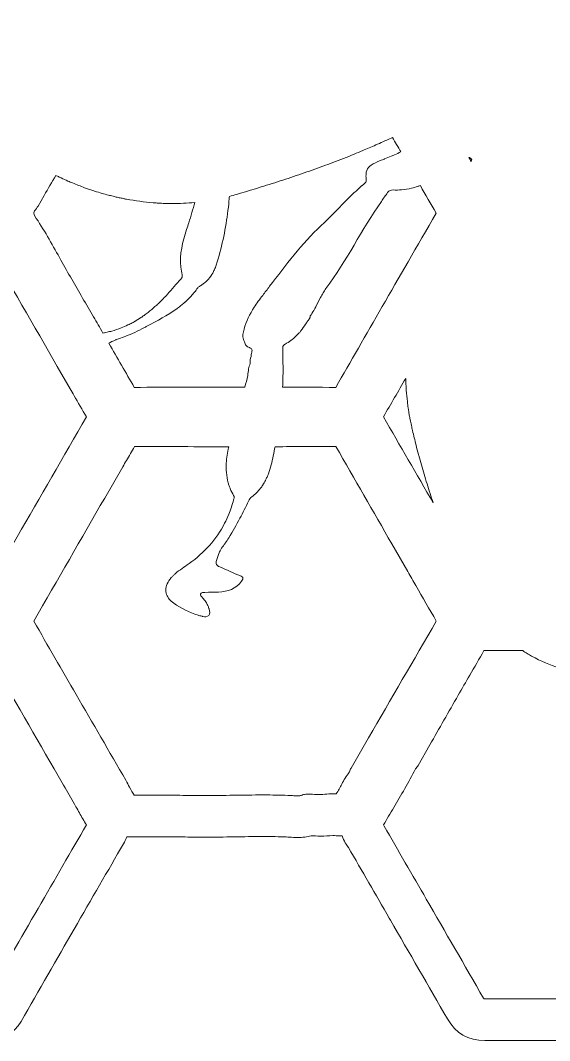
# Model space of a CAD drawing. Extents: x -3978 to 1416, y -790 to 1272.
# Drawn here: x -1321.3 to -1104, y -790.4 to -371.5 of the extents above; entities that cross this region are included whole.
import ezdxf

# ---------------------------------------------------------------- set-up
doc = ezdxf.new("R2010")
doc.units = 0
doc.header["$MEASUREMENT"] = 0
doc.layers.add('Layer 1', color=7, linetype='Continuous', lineweight=0)

msp = doc.modelspace()

# ---------------------------------------------------------------- linework, layer by layer
at = {"layer": 'Layer 1'}
for points, knots in [([(-705.06, -694.04), (-717.61, -672.47), (-732.42, -646.97), (-747.09, -621.36), (-747.9, -619.95), (-748.83, -618.71), (-749.87, -617.66), (-747.51, -615.59), (-745.45, -612.93), (-743.65, -609.64), (-733.77, -591.54), (-723.13, -573.37), (-712.83, -555.79), (-710.37, -551.58), (-707.91, -547.38), (-705.45, -543.17), (-702.1, -537.43), (-702.18, -531.52), (-705.68, -525.59), (-710.03, -518.24), (-714.36, -510.71), (-718.55, -503.44), (-720.44, -500.17), (-722.32, -496.9), (-724.21, -493.63), (-726.47, -489.73), (-728.73, -485.83), (-730.99, -481.94), (-736.34, -472.72), (-741.88, -463.18), (-747.27, -453.76), (-747.94, -452.59), (-748.7, -451.55), (-749.54, -450.64), (-748.03, -449.18), (-746.69, -447.4), (-745.51, -445.29), (-734.02, -424.87), (-722.02, -404.25), (-710.43, -384.3), (-710.43, -384.3), (-705.39, -375.63), (-705.39, -375.63), (-702.19, -370.13), (-702.15, -364.37), (-705.28, -358.98), (-718.23, -336.65), (-731.96, -312.83), (-747.26, -286.17), (-750.09, -281.23), (-754.73, -278.62), (-760.68, -278.62), (-760.68, -278.62), (-760.77, -278.62), (-760.77, -278.62), (-766.46, -278.65), (-772.15, -278.65), (-777.84, -278.65), (-781.6, -278.65), (-798.77, -278.64), (-798.78, -278.64), (-798.78, -278.64), (-844.48, -278.64), (-844.48, -278.64), (-845.27, -278.64), (-846.57, -278.64), (-848.12, -278.89), (-848.51, -277.74), (-849.03, -276.6), (-849.69, -275.46), (-861.99, -254.2), (-876.56, -228.98), (-891.31, -203.16), (-892.03, -201.89), (-892.85, -200.76), (-893.76, -199.78), (-892.91, -198.85), (-892.15, -197.79), (-891.47, -196.61), (-876.75, -170.91), (-862.01, -145.51), (-849.54, -124.06), (-846.53, -118.88), (-846.57, -113.34), (-849.65, -108.03), (-863.56, -84.08), (-877.17, -60.59), (-890.81, -36.61), (-894.27, -30.53), (-899.51, -27.45), (-906.43, -27.45), (-906.43, -27.45), (-906.82, -27.46), (-906.82, -27.46), (-910.82, -27.52), (-915.18, -27.55), (-920.57, -27.55), (-923.57, -27.55), (-926.57, -27.54), (-929.58, -27.53), (-932.56, -27.53), (-935.54, -27.52), (-938.52, -27.52), (-938.52, -27.52), (-964.58, -27.51), (-964.58, -27.51), (-972.82, -27.51), (-981.05, -27.52), (-989.28, -27.52), (-989.28, -27.52), (-989.93, -27.52), (-989.93, -27.52), (-995.73, -27.52), (-1000.23, -30.01), (-1002.94, -34.72), (-1016.3, -58.01), (-1030.21, -82.11), (-1045.44, -108.39), (-1045.92, -109.22), (-1046.32, -110.07), (-1046.65, -110.93), (-1046.83, -110.92), (-1047.02, -110.92), (-1047.22, -110.92), (-1062.18, -110.95), (-1077.72, -110.97), (-1094.73, -110.97), (-1107.08, -110.97), (-1119.43, -110.96), (-1131.8, -110.95), (-1132.58, -110.95), (-1133.34, -111), (-1134.08, -111.1), (-1134.54, -109.56), (-1135.23, -108.02), (-1136.15, -106.45), (-1149.28, -83.97), (-1162.67, -60.81), (-1177.08, -35.65), (-1180.32, -29.98), (-1185.23, -27.11), (-1191.69, -27.11), (-1206.03, -27.16), (-1220.07, -27.19), (-1234.31, -27.19), (-1248.55, -27.19), (-1261.17, -27.15), (-1272.93, -27.07), (-1272.93, -27.07), (-1273.11, -27.07), (-1273.11, -27.07), (-1280.81, -27.07), (-1286.44, -30.38), (-1290.3, -37.17), (-1303.28, -59.96), (-1315.95, -81.81), (-1331.17, -108), (-1334.11, -113.06), (-1334.06, -118.5), (-1331.02, -123.74), (-1316.17, -149.37), (-1302.54, -173.02), (-1289.33, -196.04), (-1288.44, -197.59), (-1287.38, -198.95), (-1286.17, -200.09), (-1288.61, -202.2), (-1290.74, -204.93), (-1292.6, -208.33), (-1302.17, -225.81), (-1312.42, -243.37), (-1322.34, -260.34), (-1322.34, -260.34), (-1322.54, -260.69), (-1322.54, -260.69), (-1325.19, -265.22), (-1327.83, -269.75), (-1330.47, -274.28), (-1331.26, -275.63), (-1331.86, -277), (-1332.29, -278.37), (-1333.04, -278.26), (-1333.82, -278.21), (-1334.61, -278.21), (-1349.46, -278.26), (-1365.45, -278.29), (-1383.5, -278.29), (-1395.39, -278.29), (-1407.27, -278.28), (-1419.18, -278.26), (-1425.06, -278.26), (-1429.69, -280.9), (-1432.55, -285.89), (-1433.19, -287.01), (-1433.82, -288.12), (-1434.46, -289.23), (-1441.67, -292.59), (-1446.11, -300.32), (-1445.46, -308.39), (-1455.23, -325.37), (-1465.02, -342.33), (-1474.71, -359.04), (-1475.31, -360.08), (-1475.79, -361.12), (-1476.15, -362.18), (-1476.92, -362.08), (-1477.71, -362.03), (-1478.52, -362.03), (-1493.37, -362.05), (-1508.21, -362.06), (-1523.05, -362.06), (-1536.39, -362.06), (-1549.73, -362.05), (-1563.09, -362.03), (-1568.77, -362.03), (-1573.42, -364.7), (-1576.21, -369.55), (-1587.68, -389.51), (-1602.8, -415.81), (-1618.07, -442.11), (-1621.35, -447.75), (-1621.36, -453.45), (-1618.11, -459.05), (-1605.81, -480.21), (-1591.87, -504.18), (-1578.45, -527.89), (-1577.29, -529.93), (-1575.8, -532.23), (-1573.67, -534.23), (-1575.17, -535.65), (-1576.51, -537.39), (-1577.69, -539.46), (-1590.17, -561.33), (-1603.28, -584.03), (-1617.78, -608.84), (-1621.43, -615.09), (-1621.34, -621.46), (-1617.5, -627.78), (-1614.21, -633.2), (-1610.95, -638.82), (-1607.8, -644.26), (-1606.85, -645.9), (-1605.91, -647.54), (-1604.96, -649.17), (-1600.51, -656.82), (-1596.06, -664.48), (-1591.62, -672.14), (-1591.62, -672.14), (-1585.28, -683.08), (-1585.28, -683.08), (-1585.28, -683.08), (-1578.6, -694.78), (-1578.6, -694.78), (-1578.18, -695.7), (-1577.67, -696.59), (-1577.06, -697.43), (-1577.06, -697.43), (-1574.86, -701.02), (-1574.86, -701.02), (-1574.17, -702.16), (-1573.28, -703.16), (-1572.22, -703.97), (-1569.74, -705.89), (-1566.79, -706.86), (-1563.47, -706.86), (-1562.93, -706.86), (-1562.41, -706.83), (-1561.95, -706.8), (-1561.95, -706.8), (-1561.75, -706.79), (-1561.75, -706.79), (-1557.05, -706.78), (-1552.32, -706.72), (-1547.74, -706.65), (-1547.74, -706.65), (-1547.67, -706.65), (-1547.67, -706.65), (-1543, -706.58), (-1538.16, -706.52), (-1533.45, -706.52), (-1533.45, -706.52), (-1532.58, -706.52), (-1532.58, -706.52), (-1525.48, -706.53), (-1518.29, -706.59), (-1511.33, -706.66), (-1503.48, -706.73), (-1495.36, -706.8), (-1487.36, -706.8), (-1484.7, -706.8), (-1482.05, -706.79), (-1479.44, -706.77), (-1479.44, -706.77), (-1479.32, -706.78), (-1479.32, -706.78), (-1478.91, -706.82), (-1478.29, -706.87), (-1477.55, -706.87), (-1477.07, -706.87), (-1476.6, -706.85), (-1476.14, -706.8), (-1475.8, -707.74), (-1475.37, -708.66), (-1474.84, -709.57), (-1461.94, -731.74), (-1448.19, -755.56), (-1432.79, -782.37), (-1429.79, -787.61), (-1425.03, -790.38), (-1419.01, -790.38), (-1419.01, -790.38), (-1418.88, -790.38), (-1418.88, -790.38), (-1412.86, -790.33), (-1406.37, -790.31), (-1397.85, -790.31), (-1396.12, -790.31), (-1377.89, -790.33), (-1377.89, -790.33), (-1377.7, -790.33), (-1377.51, -790.34), (-1377.32, -790.34), (-1377.32, -790.34), (-1356.91, -790.34), (-1356.91, -790.34), (-1349.63, -790.34), (-1342.35, -790.34), (-1335, -790.36), (-1328.82, -790.36), (-1324, -787.65), (-1321.06, -782.52), (-1306.42, -756.98), (-1291.59, -731.37), (-1279.02, -709.68), (-1278.46, -708.7), (-1277.99, -707.71), (-1277.64, -706.72), (-1276.87, -706.8), (-1276.26, -706.8), (-1275.87, -706.8), (-1275.87, -706.8), (-1273.58, -706.8), (-1273.58, -706.8), (-1271.53, -706.8), (-1269.48, -706.79), (-1267.44, -706.78), (-1265.41, -706.78), (-1263.39, -706.77), (-1261.36, -706.77), (-1257.5, -706.77), (-1254.37, -706.79), (-1251.52, -706.84), (-1249.71, -706.87), (-1247.83, -706.89), (-1245.8, -706.89), (-1241.69, -706.89), (-1237.55, -706.83), (-1233.55, -706.77), (-1229.64, -706.71), (-1225.6, -706.64), (-1221.63, -706.64), (-1218.1, -706.64), (-1214.99, -706.69), (-1212.11, -706.79), (-1211.7, -706.81), (-1211.28, -706.84), (-1210.86, -706.87), (-1210.86, -706.87), (-1210.75, -706.88), (-1210.75, -706.88), (-1209.83, -706.95), (-1208.68, -707.03), (-1207.45, -707.03), (-1205.44, -707.03), (-1203.61, -706.81), (-1201.87, -706.35), (-1200.68, -706.39), (-1199.44, -706.43), (-1198.14, -706.43), (-1196.23, -706.43), (-1194.58, -706.34), (-1192.98, -706.15), (-1192.94, -706.16), (-1192.9, -706.16), (-1192.86, -706.17), (-1192.18, -706.24), (-1191.25, -706.35), (-1190.14, -706.35), (-1189.82, -706.35), (-1189.5, -706.34), (-1189.18, -706.32), (-1188.43, -708.54), (-1187.29, -710.13), (-1186.71, -710.94), (-1186.71, -710.94), (-1186.6, -711.08), (-1186.6, -711.08), (-1181.02, -720.77), (-1175.43, -730.44), (-1169.83, -740.12), (-1169.83, -740.12), (-1169.32, -741.01), (-1169.32, -741.01), (-1161.64, -754.28), (-1153.7, -768.01), (-1145.94, -781.53), (-1142.56, -787.42), (-1137.4, -790.41), (-1130.62, -790.41), (-1130.62, -790.41), (-1130.52, -790.41), (-1130.52, -790.41), (-1115.84, -790.35), (-1102.47, -790.32), (-1089.67, -790.32), (-1075.39, -790.32), (-1062.07, -790.36), (-1048.94, -790.43), (-1048.94, -790.43), (-1048.81, -790.43), (-1048.81, -790.43), (-1041.72, -790.43), (-1036.31, -787.27), (-1032.75, -781.04), (-1019.81, -758.4), (-1006.4, -735.11), (-991.76, -709.84), (-991.14, -708.77), (-990.64, -707.68), (-990.27, -706.59), (-990.04, -706.59), (-989.81, -706.6), (-989.57, -706.6), (-989.57, -706.6), (-989.44, -706.6), (-989.44, -706.6), (-983.45, -706.56), (-977.01, -706.54), (-968.57, -706.54), (-968.57, -706.54), (-947.87, -706.55), (-947.87, -706.55), (-947.87, -706.55), (-928.84, -706.54), (-927.09, -706.54), (-918.42, -706.54), (-911.81, -706.56), (-905.64, -706.6), (-905.64, -706.6), (-905.5, -706.6), (-905.5, -706.6), (-904.4, -706.6), (-903.33, -706.51), (-902.31, -706.32), (-901.91, -707.64), (-901.33, -708.94), (-900.58, -710.24), (-886.59, -734.34), (-872.62, -758.57), (-859.06, -782.25), (-856.02, -787.57), (-851.17, -790.38), (-845.02, -790.38), (-845.02, -790.38), (-844.89, -790.37), (-844.89, -790.37), (-838.87, -790.34), (-832.41, -790.32), (-823.97, -790.32), (-823.97, -790.32), (-803.32, -790.33), (-803.32, -790.33), (-801.59, -790.33), (-782.52, -790.32), (-782.52, -790.32), (-773.86, -790.32), (-767.26, -790.34), (-761.08, -790.38), (-761.08, -790.38), (-760.95, -790.38), (-760.95, -790.38), (-754.85, -790.38), (-750.07, -787.55), (-747.13, -782.2), (-744.85, -778.05), (-742.38, -773.84), (-739.99, -769.75), (-738.78, -767.68), (-737.57, -765.61), (-736.37, -763.54), (-732.95, -757.6), (-729.52, -751.67), (-726.1, -745.73), (-726.1, -745.73), (-725.77, -745.16), (-725.77, -745.16), (-718.97, -733.36), (-712.17, -721.56), (-705.35, -709.77), (-701.45, -703.05), (-703.04, -697.51), (-705.06, -694.04)], [0, 0, 0, 0, 1, 1, 1, 2, 2, 2, 3, 3, 3, 4, 4, 4, 5, 5, 5, 6, 6, 6, 7, 7, 7, 8, 8, 8, 9, 9, 9, 10, 10, 10, 11, 11, 11, 12, 12, 12, 13, 13, 13, 14, 14, 14, 15, 15, 15, 16, 16, 16, 17, 17, 17, 18, 18, 18, 19, 19, 19, 20, 20, 20, 21, 21, 21, 22, 22, 22, 23, 23, 23, 24, 24, 24, 25, 25, 25, 26, 26, 26, 27, 27, 27, 28, 28, 28, 29, 29, 29, 30, 30, 30, 31, 31, 31, 32, 32, 32, 33, 33, 33, 34, 34, 34, 35, 35, 35, 36, 36, 36, 37, 37, 37, 38, 38, 38, 39, 39, 39, 40, 40, 40, 41, 41, 41, 42, 42, 42, 43, 43, 43, 44, 44, 44, 45, 45, 45, 46, 46, 46, 47, 47, 47, 48, 48, 48, 49, 49, 49, 50, 50, 50, 51, 51, 51, 52, 52, 52, 53, 53, 53, 54, 54, 54, 55, 55, 55, 56, 56, 56, 57, 57, 57, 58, 58, 58, 59, 59, 59, 60, 60, 60, 61, 61, 61, 62, 62, 62, 63, 63, 63, 64, 64, 64, 65, 65, 65, 66, 66, 66, 67, 67, 67, 68, 68, 68, 69, 69, 69, 70, 70, 70, 71, 71, 71, 72, 72, 72, 73, 73, 73, 74, 74, 74, 75, 75, 75, 76, 76, 76, 77, 77, 77, 78, 78, 78, 79, 79, 79, 80, 80, 80, 81, 81, 81, 82, 82, 82, 83, 83, 83, 84, 84, 84, 85, 85, 85, 86, 86, 86, 87, 87, 87, 88, 88, 88, 89, 89, 89, 90, 90, 90, 91, 91, 91, 92, 92, 92, 93, 93, 93, 94, 94, 94, 95, 95, 95, 96, 96, 96, 97, 97, 97, 98, 98, 98, 99, 99, 99, 100, 100, 100, 101, 101, 101, 102, 102, 102, 103, 103, 103, 104, 104, 104, 105, 105, 105, 106, 106, 106, 107, 107, 107, 108, 108, 108, 109, 109, 109, 110, 110, 110, 111, 111, 111, 112, 112, 112, 113, 113, 113, 114, 114, 114, 115, 115, 115, 116, 116, 116, 117, 117, 117, 118, 118, 118, 119, 119, 119, 120, 120, 120, 121, 121, 121, 122, 122, 122, 123, 123, 123, 124, 124, 124, 125, 125, 125, 126, 126, 126, 127, 127, 127, 128, 128, 128, 129, 129, 129, 130, 130, 130, 131, 131, 131, 132, 132, 132, 133, 133, 133, 134, 134, 134, 135, 135, 135, 136, 136, 136, 137, 137, 137, 138, 138, 138, 139, 139, 139, 140, 140, 140, 141, 141, 141, 142, 142, 142, 143, 143, 143, 144, 144, 144, 145, 145, 145, 146, 146, 146, 147, 147, 147, 148, 148, 148, 149, 149, 149, 150, 150, 150, 151, 151, 151, 152, 152, 152, 153, 153, 153, 154, 154, 154, 155, 155, 155, 156, 156, 156, 157, 157, 157, 158, 158, 158, 159, 159, 159, 160, 160, 160, 161, 161, 161, 162, 162, 162, 163, 163, 163, 164, 164, 164, 165, 165, 165, 166, 166, 166, 167, 167, 167, 167]), ([(-1233.29, -522.1), (-1246.97, -522.1), (-1260.83, -522.12), (-1274.56, -522.17), (-1278.02, -516.15), (-1281.52, -510.09), (-1285, -504.08), (-1284.31, -503.63), (-1283.34, -503.17), (-1282.07, -502.61), (-1281.98, -502.57), (-1281.9, -502.54), (-1281.81, -502.49), (-1281.81, -502.48), (-1281.8, -502.49), (-1281.8, -502.49), (-1281.53, -502.38), (-1281.27, -502.26), (-1280.99, -502.18), (-1279.98, -501.87), (-1278.98, -501.52), (-1278, -501.14), (-1276.78, -500.67), (-1275.58, -500.16), (-1274.39, -499.6), (-1274.39, -499.59), (-1274.38, -499.6), (-1274.38, -499.6), (-1273.1, -499.01), (-1271.83, -498.37), (-1270.57, -497.71), (-1270.16, -497.49), (-1269.75, -497.28), (-1269.34, -497.06), (-1265.12, -494.85), (-1260.9, -492.65), (-1257.09, -489.89), (-1256.85, -489.72), (-1256.62, -489.54), (-1256.39, -489.38), (-1255.93, -489.03), (-1255.48, -488.68), (-1255.04, -488.32), (-1254.59, -487.96), (-1254.16, -487.59), (-1253.73, -487.2), (-1253.72, -487.19), (-1253.72, -487.2), (-1253.72, -487.2), (-1253.29, -486.82), (-1252.87, -486.42), (-1252.46, -486.01), (-1252.05, -485.6), (-1251.65, -485.19), (-1251.25, -484.75), (-1250.26, -483.68), (-1249.33, -482.52), (-1248.48, -481.27), (-1248.38, -481.11), (-1248.24, -480.99), (-1248.08, -480.87), (-1247.92, -480.76), (-1247.74, -480.67), (-1247.57, -480.57), (-1247.36, -480.45), (-1247.16, -480.32), (-1246.96, -480.18), (-1246.96, -480.17), (-1246.96, -480.17), (-1246.95, -480.18), (-1246.55, -479.92), (-1246.17, -479.64), (-1245.81, -479.34), (-1245.81, -479.33), (-1245.81, -479.33), (-1245.8, -479.34), (-1244.16, -478.01), (-1242.89, -476.38), (-1241.96, -474.53), (-1241.86, -474.32), (-1241.76, -474.11), (-1241.66, -473.89), (-1241.37, -473.26), (-1241.12, -472.61), (-1240.9, -471.93), (-1238.72, -465.05), (-1237.17, -458.03), (-1236.24, -450.9), (-1236.01, -449.12), (-1235.81, -447.33), (-1235.65, -445.53), (-1235.59, -444.93), (-1235.54, -444.34), (-1235.5, -443.74), (-1234.49, -443.48), (-1233.49, -443.2), (-1232.49, -442.91), (-1229.74, -442.11), (-1227.01, -441.29), (-1224.28, -440.45), (-1224.04, -440.37), (-1223.79, -440.29), (-1223.54, -440.22), (-1220.56, -439.32), (-1217.6, -438.38), (-1214.65, -437.42), (-1211.7, -436.47), (-1208.76, -435.5), (-1205.83, -434.48), (-1202.9, -433.48), (-1199.98, -432.45), (-1197.08, -431.37), (-1195.71, -430.87), (-1194.35, -430.36), (-1192.98, -429.84), (-1190.06, -428.74), (-1187.16, -427.6), (-1184.27, -426.42), (-1183.09, -425.94), (-1181.9, -425.45), (-1180.73, -424.95), (-1178.94, -424.2), (-1177.15, -423.43), (-1175.37, -422.64), (-1175.11, -422.53), (-1174.86, -422.42), (-1174.6, -422.29), (-1173.63, -421.87), (-1172.66, -421.44), (-1171.69, -420.99), (-1171.42, -420.87), (-1171.14, -420.74), (-1170.87, -420.61), (-1170.08, -420.26), (-1169.29, -419.89), (-1168.5, -419.52), (-1167.35, -421.5), (-1166.21, -423.48), (-1165.06, -425.47), (-1165.91, -425.88), (-1166.77, -426.27), (-1167.63, -426.65), (-1168.08, -426.85), (-1168.53, -427.04), (-1168.98, -427.23), (-1169.89, -427.61), (-1170.8, -427.99), (-1171.71, -428.35), (-1171.81, -428.39), (-1171.9, -428.43), (-1172, -428.47), (-1172.36, -428.61), (-1172.72, -428.75), (-1173.08, -428.9), (-1173.54, -429.09), (-1173.99, -429.28), (-1174.45, -429.46), (-1177.54, -430.73), (-1178.86, -431.78), (-1179.24, -433.86), (-1179.31, -434.19), (-1179.34, -434.54), (-1179.36, -434.92), (-1179.39, -435.57), (-1179.36, -436.31), (-1179.29, -437.15), (-1179.26, -437.47), (-1179.31, -437.69), (-1179.4, -437.86), (-1179.53, -438.1), (-1179.74, -438.25), (-1179.96, -438.44), (-1180.36, -438.77), (-1180.75, -439.11), (-1181.14, -439.45), (-1181.15, -439.44), (-1181.15, -439.44), (-1181.15, -439.45), (-1181.93, -440.14), (-1182.69, -440.83), (-1183.45, -441.54), (-1183.45, -441.54), (-1183.45, -441.53), (-1183.46, -441.54), (-1184.59, -442.61), (-1185.7, -443.69), (-1186.79, -444.78), (-1187.16, -445.15), (-1187.53, -445.51), (-1187.89, -445.88), (-1191.17, -449.2), (-1194.38, -452.59), (-1197.79, -455.76), (-1205.83, -463.23), (-1212.35, -471.99), (-1218.96, -480.67), (-1219.91, -481.91), (-1220.85, -483.15), (-1221.8, -484.38), (-1223.02, -485.97), (-1224.22, -487.58), (-1225.29, -489.26), (-1227.09, -492.05), (-1228.6, -495.01), (-1229.47, -498.3), (-1229.84, -499.7), (-1230.17, -501.14), (-1229.7, -502.55), (-1229.6, -502.84), (-1229.47, -503.14), (-1229.29, -503.43), (-1229.26, -503.75), (-1229.18, -504.03), (-1229.06, -504.29), (-1228.95, -504.54), (-1228.8, -504.77), (-1228.61, -504.97), (-1228.61, -504.97), (-1228.61, -504.98), (-1228.61, -504.98), (-1228.6, -504.99), (-1228.59, -505.01), (-1228.57, -505.02), (-1228.57, -505.02), (-1228.57, -505.03), (-1228.56, -505.02), (-1228.4, -505.21), (-1228.21, -505.36), (-1228, -505.49), (-1227.99, -505.49), (-1227.99, -505.49), (-1227.99, -505.5), (-1227.76, -505.65), (-1227.52, -505.77), (-1227.25, -505.87), (-1227.18, -505.89), (-1227.12, -505.92), (-1227.06, -505.95), (-1226.85, -506.03), (-1226.69, -506.13), (-1226.57, -506.25), (-1226.51, -506.29), (-1226.46, -506.34), (-1226.42, -506.4), (-1226.15, -506.73), (-1226.15, -507.13), (-1226.26, -507.58), (-1226.27, -507.59), (-1226.26, -507.59), (-1226.26, -507.59), (-1226.3, -507.76), (-1226.35, -507.94), (-1226.42, -508.13), (-1226.42, -508.13), (-1226.42, -508.14), (-1226.42, -508.14), (-1226.46, -508.57), (-1226.5, -509.01), (-1226.54, -509.45), (-1227.06, -510.34), (-1226.93, -511.33), (-1226.93, -512.31), (-1227.26, -513.05), (-1227.45, -513.81), (-1227.58, -514.59), (-1227.73, -515.5), (-1227.81, -516.43), (-1227.94, -517.35), (-1228.33, -518.93), (-1228.71, -520.52), (-1229.1, -522.11), (-1229.1, -522.11), (-1229.11, -522.11), (-1229.11, -522.11), (-1230.51, -522.1), (-1231.9, -522.1), (-1233.29, -522.1)], [0, 0, 0, 0, 1, 1, 1, 2, 2, 2, 3, 3, 3, 4, 4, 4, 5, 5, 5, 6, 6, 6, 7, 7, 7, 8, 8, 8, 9, 9, 9, 10, 10, 10, 11, 11, 11, 12, 12, 12, 13, 13, 13, 14, 14, 14, 15, 15, 15, 16, 16, 16, 17, 17, 17, 18, 18, 18, 19, 19, 19, 20, 20, 20, 21, 21, 21, 22, 22, 22, 23, 23, 23, 24, 24, 24, 25, 25, 25, 26, 26, 26, 27, 27, 27, 28, 28, 28, 29, 29, 29, 30, 30, 30, 31, 31, 31, 32, 32, 32, 33, 33, 33, 34, 34, 34, 35, 35, 35, 36, 36, 36, 37, 37, 37, 38, 38, 38, 39, 39, 39, 40, 40, 40, 41, 41, 41, 42, 42, 42, 43, 43, 43, 44, 44, 44, 45, 45, 45, 46, 46, 46, 47, 47, 47, 48, 48, 48, 49, 49, 49, 50, 50, 50, 51, 51, 51, 52, 52, 52, 53, 53, 53, 54, 54, 54, 55, 55, 55, 56, 56, 56, 57, 57, 57, 58, 58, 58, 59, 59, 59, 60, 60, 60, 61, 61, 61, 62, 62, 62, 63, 63, 63, 64, 64, 64, 65, 65, 65, 66, 66, 66, 67, 67, 67, 68, 68, 68, 69, 69, 69, 70, 70, 70, 71, 71, 71, 72, 72, 72, 73, 73, 73, 74, 74, 74, 75, 75, 75, 76, 76, 76, 77, 77, 77, 78, 78, 78, 79, 79, 79, 80, 80, 80, 81, 81, 81, 82, 82, 82, 83, 83, 83, 84, 84, 84, 85, 85, 85, 86, 86, 86, 87, 87, 87, 88, 88, 88, 89, 89, 89, 90, 90, 90, 91, 91, 91, 92, 92, 92, 92]), ([(-1135.97, -429.07), (-1135.98, -429.13), (-1136.02, -429.19), (-1136.06, -429.25), (-1136.09, -429.3), (-1136.13, -429.35), (-1136.17, -429.4), (-1136.17, -429.4), (-1136.17, -429.39), (-1136.18, -429.39), (-1136.48, -428.86), (-1136.79, -428.33), (-1137.09, -427.8), (-1137.05, -427.8), (-1137, -427.8), (-1136.95, -427.81), (-1136.89, -427.82), (-1136.82, -427.83), (-1136.76, -427.86), (-1136.72, -427.87), (-1136.69, -427.9), (-1136.65, -427.92), (-1136.59, -427.96), (-1136.52, -428.01), (-1136.45, -428.07), (-1136.42, -428.09), (-1136.39, -428.11), (-1136.36, -428.14), (-1136.27, -428.21), (-1136.21, -428.28), (-1136.16, -428.34), (-1135.93, -428.62), (-1135.9, -428.86), (-1135.97, -429.07)], [0, 0, 0, 0, 1, 1, 1, 2, 2, 2, 3, 3, 3, 4, 4, 4, 5, 5, 5, 6, 6, 6, 7, 7, 7, 8, 8, 8, 9, 9, 9, 10, 10, 10, 11, 11, 11, 11]), ([(-1291.28, -493.23), (-1294.28, -488.06), (-1297.27, -482.9), (-1300.26, -477.73), (-1301.75, -475.16), (-1303.23, -472.51), (-1304.66, -469.94), (-1307.83, -464.25), (-1311.11, -458.38), (-1314.79, -452.77), (-1315.75, -451.31), (-1315.82, -450.64), (-1315.82, -450.46), (-1315.82, -450.12), (-1315.41, -449.43), (-1314.75, -448.67), (-1314.49, -448.38), (-1314.26, -448.05), (-1314.07, -447.71), (-1314.07, -447.71), (-1311.56, -443.37), (-1311.56, -443.37), (-1309.97, -440.62), (-1308.38, -437.86), (-1306.8, -435.11), (-1306.58, -435.22), (-1306.35, -435.33), (-1306.13, -435.43), (-1305.61, -435.69), (-1305.09, -435.94), (-1304.57, -436.18), (-1303.65, -436.61), (-1302.73, -437.03), (-1301.8, -437.43), (-1301.17, -437.71), (-1300.54, -437.98), (-1299.91, -438.24), (-1298.28, -438.92), (-1296.62, -439.56), (-1294.96, -440.17), (-1294.41, -440.37), (-1293.87, -440.56), (-1293.32, -440.75), (-1292.74, -440.95), (-1292.17, -441.14), (-1291.59, -441.34), (-1291.34, -441.42), (-1291.08, -441.5), (-1290.83, -441.58), (-1289.82, -441.9), (-1288.82, -442.21), (-1287.8, -442.5), (-1286.92, -442.76), (-1286.03, -443), (-1285.15, -443.23), (-1284.89, -443.3), (-1284.63, -443.37), (-1284.36, -443.44), (-1284.01, -443.53), (-1283.65, -443.62), (-1283.29, -443.7), (-1282.73, -443.84), (-1282.16, -443.97), (-1281.59, -444.1), (-1281.05, -444.22), (-1280.51, -444.34), (-1279.97, -444.45), (-1279.68, -444.51), (-1279.39, -444.57), (-1279.1, -444.63), (-1278.66, -444.72), (-1278.23, -444.81), (-1277.79, -444.89), (-1274.15, -445.57), (-1270.47, -446.07), (-1266.77, -446.36), (-1266.26, -446.4), (-1265.74, -446.44), (-1265.22, -446.47), (-1264.59, -446.51), (-1263.95, -446.54), (-1263.32, -446.57), (-1262.92, -446.59), (-1262.52, -446.61), (-1262.12, -446.62), (-1261.66, -446.63), (-1261.2, -446.64), (-1260.74, -446.65), (-1260.17, -446.66), (-1259.59, -446.67), (-1259.01, -446.67), (-1257.45, -446.67), (-1255.9, -446.63), (-1254.34, -446.56), (-1252.8, -446.49), (-1251.26, -446.38), (-1249.71, -446.23), (-1250.48, -449.02), (-1251.28, -451.8), (-1252.16, -454.57), (-1252.45, -455.49), (-1252.75, -456.41), (-1253.06, -457.32), (-1254.78, -462.41), (-1255.97, -467.56), (-1255.4, -472.88), (-1255.29, -473.9), (-1255.11, -474.93), (-1254.86, -475.97), (-1254.84, -476.06), (-1254.82, -476.15), (-1254.82, -476.23), (-1254.75, -476.78), (-1254.95, -477.21), (-1255.36, -477.65), (-1257.26, -479.7), (-1259.05, -481.85), (-1260.94, -483.93), (-1260.95, -483.94), (-1260.94, -483.94), (-1260.94, -483.94), (-1262.06, -485.19), (-1263.22, -486.42), (-1264.45, -487.58), (-1264.67, -487.79), (-1264.89, -488), (-1265.12, -488.2), (-1265.18, -488.25), (-1265.24, -488.3), (-1265.29, -488.36), (-1265.54, -488.59), (-1265.79, -488.82), (-1266.05, -489.03), (-1266.62, -489.54), (-1267.2, -490.04), (-1267.79, -490.52), (-1268.02, -490.71), (-1268.26, -490.9), (-1268.49, -491.08), (-1268.77, -491.3), (-1269.05, -491.51), (-1269.32, -491.72), (-1269.58, -491.93), (-1269.84, -492.12), (-1270.1, -492.3), (-1270.15, -492.34), (-1270.2, -492.37), (-1270.24, -492.4), (-1270.66, -492.72), (-1271.08, -493.01), (-1271.51, -493.3), (-1271.51, -493.31), (-1271.52, -493.3), (-1271.52, -493.3), (-1271.64, -493.38), (-1271.75, -493.45), (-1271.86, -493.53), (-1272.67, -494.08), (-1273.5, -494.59), (-1274.34, -495.07), (-1274.45, -495.13), (-1274.55, -495.19), (-1274.65, -495.25), (-1275.18, -495.56), (-1275.71, -495.85), (-1276.26, -496.11), (-1276.56, -496.28), (-1276.86, -496.43), (-1277.16, -496.56), (-1278.07, -497.01), (-1278.99, -497.42), (-1279.93, -497.77), (-1279.94, -497.78), (-1279.94, -497.78), (-1279.95, -497.78), (-1281.19, -498.27), (-1282.46, -498.69), (-1283.75, -499.05), (-1284.07, -499.14), (-1284.39, -499.23), (-1284.71, -499.3), (-1285.05, -499.38), (-1285.38, -499.46), (-1285.72, -499.54), (-1286.05, -499.62), (-1286.38, -499.69), (-1286.72, -499.74), (-1286.95, -499.8), (-1287.19, -499.84), (-1287.43, -499.88), (-1287.43, -499.88), (-1287.43, -499.87), (-1287.44, -499.87), (-1288.72, -497.64), (-1290.01, -495.43), (-1291.28, -493.23)], [0, 0, 0, 0, 1, 1, 1, 2, 2, 2, 3, 3, 3, 4, 4, 4, 5, 5, 5, 6, 6, 6, 7, 7, 7, 8, 8, 8, 9, 9, 9, 10, 10, 10, 11, 11, 11, 12, 12, 12, 13, 13, 13, 14, 14, 14, 15, 15, 15, 16, 16, 16, 17, 17, 17, 18, 18, 18, 19, 19, 19, 20, 20, 20, 21, 21, 21, 22, 22, 22, 23, 23, 23, 24, 24, 24, 25, 25, 25, 26, 26, 26, 27, 27, 27, 28, 28, 28, 29, 29, 29, 30, 30, 30, 31, 31, 31, 32, 32, 32, 33, 33, 33, 34, 34, 34, 35, 35, 35, 36, 36, 36, 37, 37, 37, 38, 38, 38, 39, 39, 39, 40, 40, 40, 41, 41, 41, 42, 42, 42, 43, 43, 43, 44, 44, 44, 45, 45, 45, 46, 46, 46, 47, 47, 47, 48, 48, 48, 49, 49, 49, 50, 50, 50, 51, 51, 51, 52, 52, 52, 53, 53, 53, 54, 54, 54, 55, 55, 55, 56, 56, 56, 57, 57, 57, 58, 58, 58, 59, 59, 59, 60, 60, 60, 61, 61, 61, 62, 62, 62, 63, 63, 63, 64, 64, 64, 65, 65, 65, 65]), ([(-1213.53, -507.12), (-1213.54, -506.69), (-1213.55, -506.25), (-1213.56, -505.81), (-1213.56, -505.67), (-1213.55, -505.55), (-1213.52, -505.43), (-1213.48, -505.28), (-1213.42, -505.15), (-1213.33, -505.04), (-1213.33, -505.04), (-1213.32, -505.04), (-1213.32, -505.04), (-1213.26, -504.95), (-1213.18, -504.87), (-1213.1, -504.8), (-1212.76, -504.51), (-1212.29, -504.32), (-1211.96, -504.01), (-1210.36, -503.2), (-1208.97, -502.12), (-1207.84, -500.71), (-1207.48, -500.44), (-1207.14, -500.16), (-1206.84, -499.84), (-1206.68, -499.68), (-1206.54, -499.52), (-1206.41, -499.34), (-1206.28, -499.16), (-1206.16, -498.97), (-1206.05, -498.77), (-1205.89, -498.6), (-1205.75, -498.44), (-1205.6, -498.26), (-1204.98, -497.35), (-1204.35, -496.44), (-1203.72, -495.52), (-1203.72, -495.52), (-1203.72, -495.51), (-1203.72, -495.51), (-1203.65, -495.4), (-1203.58, -495.29), (-1203.5, -495.19), (-1203.19, -494.77), (-1202.84, -494.36), (-1202.59, -493.91), (-1202.59, -493.91), (-1202.59, -493.9), (-1202.59, -493.9), (-1202.53, -493.79), (-1202.48, -493.67), (-1202.42, -493.56), (-1202.43, -493.55), (-1202.43, -493.55), (-1202.42, -493.55), (-1202.38, -493.43), (-1202.34, -493.3), (-1202.31, -493.18), (-1202.31, -493.17), (-1202.31, -493.17), (-1202.31, -493.17), (-1202.28, -493.04), (-1202.27, -492.9), (-1202.26, -492.76), (-1202.26, -492.76), (-1202.26, -492.75), (-1202.26, -492.75), (-1202.03, -492.47), (-1201.82, -492.18), (-1201.61, -491.89), (-1200.99, -491.01), (-1200.46, -490.09), (-1199.98, -489.15), (-1199.99, -489.14), (-1199.99, -489.14), (-1199.98, -489.14), (-1199.32, -487.88), (-1198.74, -486.58), (-1198.11, -485.3), (-1197.74, -484.68), (-1197.38, -484.04), (-1197.02, -483.41), (-1197.02, -483.41), (-1197.03, -483.4), (-1197.02, -483.4), (-1196.64, -482.77), (-1196.26, -482.16), (-1195.83, -481.58), (-1187.35, -470.23), (-1181.15, -457.41), (-1173.06, -445.8), (-1172.23, -444.59), (-1171.37, -443.39), (-1170.48, -442.21), (-1169.8, -441.3), (-1169.22, -441.08), (-1168.25, -441.12), (-1167.07, -441.17), (-1165.9, -441.14), (-1164.74, -441.03), (-1163.37, -440.91), (-1162.01, -440.69), (-1160.65, -440.36), (-1159.83, -440.17), (-1159.02, -439.94), (-1158.22, -439.69), (-1157.83, -439.57), (-1157.44, -439.44), (-1157.05, -439.31), (-1154.87, -443.08), (-1152.68, -446.84), (-1150.5, -450.61), (-1166.6, -478.43), (-1179.75, -501.22), (-1191.78, -522.17), (-1199.03, -522.15), (-1206.33, -522.13), (-1213.63, -522.12), (-1213.51, -519.62), (-1213.45, -517.11), (-1213.45, -514.6), (-1213.45, -513.07), (-1213.48, -511.53), (-1213.54, -509.99), (-1213.54, -509.03), (-1213.53, -508.08), (-1213.53, -507.12)], [0, 0, 0, 0, 1, 1, 1, 2, 2, 2, 3, 3, 3, 4, 4, 4, 5, 5, 5, 6, 6, 6, 7, 7, 7, 8, 8, 8, 9, 9, 9, 10, 10, 10, 11, 11, 11, 12, 12, 12, 13, 13, 13, 14, 14, 14, 15, 15, 15, 16, 16, 16, 17, 17, 17, 18, 18, 18, 19, 19, 19, 20, 20, 20, 21, 21, 21, 22, 22, 22, 23, 23, 23, 24, 24, 24, 25, 25, 25, 26, 26, 26, 27, 27, 27, 28, 28, 28, 29, 29, 29, 30, 30, 30, 31, 31, 31, 32, 32, 32, 33, 33, 33, 34, 34, 34, 35, 35, 35, 36, 36, 36, 37, 37, 37, 38, 38, 38, 39, 39, 39, 40, 40, 40, 41, 41, 41, 42, 42, 42, 42]), ([(-1306.19, -513.56), (-1306.19, -513.56), (-1300.86, -522.79), (-1300.86, -522.79), (-1300.32, -523.73), (-1299.79, -524.66), (-1299.26, -525.6), (-1297.63, -528.43), (-1295.96, -531.36), (-1294.18, -534.23), (-1303.7, -550.64), (-1313.32, -567.34), (-1322.63, -583.5), (-1322.63, -583.5), (-1330.65, -597.41), (-1330.65, -597.41), (-1330.65, -597.41), (-1330.82, -597.71), (-1330.86, -597.77), (-1331.8, -599.27), (-1332.52, -600.85), (-1333.16, -602.26), (-1333.72, -603.47), (-1334.64, -605.5), (-1335.2, -605.95), (-1335.4, -606.04), (-1335.95, -606.2), (-1337.29, -606.2), (-1338.26, -606.2), (-1339.35, -606.12), (-1340.51, -606.03), (-1341.83, -605.93), (-1343.19, -605.83), (-1344.6, -605.83), (-1344.6, -605.83), (-1344.62, -605.83), (-1344.62, -605.83), (-1351.01, -605.84), (-1357.4, -605.84), (-1363.79, -605.84), (-1363.79, -605.84), (-1373.66, -605.84), (-1373.66, -605.84), (-1388.63, -605.84), (-1403.31, -605.84), (-1418.28, -605.89), (-1431.29, -583.19), (-1444.71, -559.94), (-1459.3, -534.82), (-1459.45, -534.56), (-1459.55, -534.37), (-1459.62, -534.24), (-1459.58, -534.18), (-1459.55, -534.11), (-1459.5, -534.03), (-1452.37, -522.01), (-1445.29, -509.71), (-1438.44, -497.81), (-1436.26, -494.03), (-1434.08, -490.25), (-1431.9, -486.47), (-1430.87, -484.68), (-1429.84, -482.89), (-1428.8, -481.11), (-1425.36, -475.16), (-1421.8, -469.01), (-1418.37, -462.89), (-1412.52, -462.95), (-1406.28, -462.98), (-1398.19, -462.98), (-1394.59, -462.98), (-1390.99, -462.97), (-1387.39, -462.97), (-1383.81, -462.96), (-1380.24, -462.96), (-1376.66, -462.96), (-1376.66, -462.96), (-1356.61, -462.96), (-1356.61, -462.96), (-1350.78, -462.96), (-1343.14, -462.96), (-1335.34, -462.93), (-1325.65, -479.83), (-1315.76, -496.98), (-1306.19, -513.56)], [0, 0, 0, 0, 1, 1, 1, 2, 2, 2, 3, 3, 3, 4, 4, 4, 5, 5, 5, 6, 6, 6, 7, 7, 7, 8, 8, 8, 9, 9, 9, 10, 10, 10, 11, 11, 11, 12, 12, 12, 13, 13, 13, 14, 14, 14, 15, 15, 15, 16, 16, 16, 17, 17, 17, 18, 18, 18, 19, 19, 19, 20, 20, 20, 21, 21, 21, 22, 22, 22, 23, 23, 23, 24, 24, 24, 25, 25, 25, 26, 26, 26, 27, 27, 27, 28, 28, 28, 28]), ([(-1158.81, -545.87), (-1158.48, -547.16), (-1158.15, -548.45), (-1157.81, -549.73), (-1157.77, -549.87), (-1157.73, -550.02), (-1157.69, -550.16), (-1156.99, -552.73), (-1156.27, -555.28), (-1155.51, -557.82), (-1155.12, -559.14), (-1154.72, -560.45), (-1154.31, -561.77), (-1153.9, -563.08), (-1153.48, -564.39), (-1153.06, -565.7), (-1152.63, -567.01), (-1152.2, -568.32), (-1151.76, -569.62), (-1151.77, -569.61), (-1151.78, -569.59), (-1151.78, -569.58), (-1158.57, -557.82), (-1165.4, -546.02), (-1172.22, -534.26), (-1169.13, -528.98), (-1166.08, -523.72), (-1163.06, -518.52), (-1163.06, -518.51), (-1163.05, -518.51), (-1163.05, -518.5), (-1163.03, -519.31), (-1163, -520.11), (-1162.96, -520.92), (-1162.97, -520.95), (-1162.97, -520.98), (-1162.96, -521), (-1162.92, -521.78), (-1162.87, -522.56), (-1162.82, -523.33), (-1162.71, -524.89), (-1162.56, -526.45), (-1162.39, -528.01), (-1162.38, -528.06), (-1162.38, -528.11), (-1162.37, -528.16), (-1162.27, -528.97), (-1162.17, -529.77), (-1162.05, -530.58), (-1162.05, -530.66), (-1162.03, -530.73), (-1162.02, -530.81), (-1161.99, -531.04), (-1161.95, -531.27), (-1161.91, -531.5), (-1161.91, -531.5), (-1161.91, -531.5), (-1161.91, -531.51), (-1161.85, -531.93), (-1161.78, -532.35), (-1161.71, -532.78), (-1161.67, -533.06), (-1161.62, -533.33), (-1161.57, -533.61), (-1161.46, -534.2), (-1161.35, -534.8), (-1161.24, -535.4), (-1161.08, -536.2), (-1160.91, -537.01), (-1160.73, -537.81), (-1160.57, -538.52), (-1160.41, -539.22), (-1160.24, -539.92), (-1159.79, -541.91), (-1159.31, -543.89), (-1158.81, -545.87)], [0, 0, 0, 0, 1, 1, 1, 2, 2, 2, 3, 3, 3, 4, 4, 4, 5, 5, 5, 6, 6, 6, 7, 7, 7, 8, 8, 8, 9, 9, 9, 10, 10, 10, 11, 11, 11, 12, 12, 12, 13, 13, 13, 14, 14, 14, 15, 15, 15, 16, 16, 16, 17, 17, 17, 18, 18, 18, 19, 19, 19, 20, 20, 20, 21, 21, 21, 22, 22, 22, 23, 23, 23, 24, 24, 24, 25, 25, 25, 25]), ([(-1186.11, -680.03), (-1186.2, -680.15), (-1186.32, -680.3), (-1186.41, -680.42), (-1186.84, -680.96), (-1187.44, -681.7), (-1187.95, -682.62), (-1188.41, -683.45), (-1188.88, -684.29), (-1189.34, -685.12), (-1190.07, -686.44), (-1190.82, -687.79), (-1191.57, -689.12), (-1192.03, -689.07), (-1192.55, -689.03), (-1193.11, -689.03), (-1193.65, -689.03), (-1194.15, -689.07), (-1194.64, -689.14), (-1195.64, -689.28), (-1196.75, -689.35), (-1198.14, -689.35), (-1199.19, -689.35), (-1200.26, -689.31), (-1201.4, -689.27), (-1202.03, -689.25), (-1202.65, -689.23), (-1203.27, -689.21), (-1203.27, -689.21), (-1203.41, -689.21), (-1203.41, -689.21), (-1203.82, -689.21), (-1204.27, -689.26), (-1204.68, -689.34), (-1204.94, -689.39), (-1205.2, -689.46), (-1205.45, -689.55), (-1205.46, -689.55), (-1205.56, -689.59), (-1205.56, -689.59), (-1205.69, -689.63), (-1205.82, -689.68), (-1205.95, -689.74), (-1206.27, -689.88), (-1206.74, -689.94), (-1207.45, -689.94), (-1208.06, -689.94), (-1208.76, -689.89), (-1209.5, -689.84), (-1210.18, -689.79), (-1210.84, -689.74), (-1211.5, -689.72), (-1214.59, -689.61), (-1217.9, -689.56), (-1221.63, -689.56), (-1225.71, -689.56), (-1229.83, -689.62), (-1233.81, -689.68), (-1237.74, -689.74), (-1241.82, -689.8), (-1245.79, -689.8), (-1247.74, -689.8), (-1249.51, -689.79), (-1251.23, -689.76), (-1254.17, -689.71), (-1257.38, -689.69), (-1261.35, -689.69), (-1263.39, -689.69), (-1265.43, -689.69), (-1267.48, -689.7), (-1269.51, -689.7), (-1271.54, -689.71), (-1273.57, -689.71), (-1273.57, -689.71), (-1274.58, -689.71), (-1274.58, -689.71), (-1275.25, -688.75), (-1275.85, -687.59), (-1276.52, -686.31), (-1276.98, -685.41), (-1277.46, -684.48), (-1278.02, -683.54), (-1284.83, -671.81), (-1291.74, -659.86), (-1298.42, -648.31), (-1304.23, -638.26), (-1310.05, -628.2), (-1315.87, -618.16), (-1306.12, -601.32), (-1296.26, -584.21), (-1286.71, -567.64), (-1286.71, -567.64), (-1279.28, -554.75), (-1279.28, -554.75), (-1278.78, -553.89), (-1278.27, -553.03), (-1277.77, -552.18), (-1276.69, -550.34), (-1275.57, -548.45), (-1274.52, -546.49), (-1261.43, -546.52), (-1248.42, -546.53), (-1235.74, -546.54), (-1235.74, -546.54), (-1235.73, -546.54), (-1235.73, -546.54), (-1235.8, -546.88), (-1235.88, -547.22), (-1235.95, -547.56), (-1236.4, -549.74), (-1236.71, -551.91), (-1236.78, -554.05), (-1236.87, -556.87), (-1236.56, -559.64), (-1235.67, -562.35), (-1235.53, -562.77), (-1235.38, -563.2), (-1235.21, -563.62), (-1235.21, -563.62), (-1235.2, -563.62), (-1235.2, -563.62), (-1235.18, -563.67), (-1235.16, -563.72), (-1235.15, -563.77), (-1234.75, -564.72), (-1234.28, -565.67), (-1233.73, -566.6), (-1233.69, -566.66), (-1233.66, -566.72), (-1233.64, -566.78), (-1233.61, -566.84), (-1233.59, -566.9), (-1233.58, -566.96), (-1233.43, -567.45), (-1233.63, -567.88), (-1233.76, -568.37), (-1234.31, -570.42), (-1234.96, -572.39), (-1235.74, -574.29), (-1235.74, -574.29), (-1235.74, -574.3), (-1235.74, -574.3), (-1236.25, -575.56), (-1236.81, -576.79), (-1237.43, -577.98), (-1237.43, -577.98), (-1237.43, -577.99), (-1237.43, -577.99), (-1240.8, -584.56), (-1245.68, -590.08), (-1252.07, -594.56), (-1253.97, -595.89), (-1255.93, -597.13), (-1257.68, -598.66), (-1257.97, -598.92), (-1258.25, -599.18), (-1258.53, -599.45), (-1258.82, -599.72), (-1259.08, -600), (-1259.34, -600.29), (-1259.53, -600.5), (-1259.71, -600.72), (-1259.86, -600.93), (-1260.19, -601.35), (-1260.46, -601.78), (-1260.7, -602.2), (-1261.62, -603.91), (-1261.81, -605.65), (-1261.26, -607.24), (-1260.79, -608.56), (-1259.82, -609.79), (-1258.32, -610.83), (-1255.26, -612.97), (-1251.92, -614.57), (-1248.37, -615.7), (-1247.86, -615.87), (-1247.34, -616.03), (-1246.82, -616.17), (-1246.73, -616.19), (-1246.65, -616.21), (-1246.56, -616.23), (-1246.52, -616.24), (-1246.48, -616.25), (-1246.44, -616.26), (-1245.52, -616.47), (-1244.62, -616.48), (-1243.99, -615.81), (-1243.35, -615.12), (-1243.49, -614.17), (-1243.76, -613.31), (-1243.79, -613.18), (-1243.84, -613.05), (-1243.88, -612.93), (-1243.88, -612.93), (-1243.89, -612.92), (-1243.89, -612.92), (-1244.03, -612.52), (-1244.19, -612.13), (-1244.37, -611.74), (-1244.61, -611.24), (-1244.88, -610.76), (-1245.17, -610.3), (-1245.56, -609.7), (-1246, -609.12), (-1246.47, -608.57), (-1246.76, -608.23), (-1247.24, -607.9), (-1247.35, -607.49), (-1247.4, -607.35), (-1247.4, -607.21), (-1247.33, -607.05), (-1247.05, -606.34), (-1246.13, -606.44), (-1245.52, -606.39), (-1243.67, -606.25), (-1241.8, -606.35), (-1239.95, -606.24), (-1236.21, -606), (-1232.79, -605.04), (-1230.46, -601.76), (-1230.03, -601.16), (-1229.8, -600.71), (-1229.98, -600.33), (-1230.01, -600.27), (-1230.04, -600.22), (-1230.09, -600.16), (-1230.14, -600.09), (-1230.21, -600.02), (-1230.3, -599.95), (-1230.46, -599.83), (-1230.69, -599.71), (-1230.99, -599.59), (-1233.85, -598.44), (-1236.59, -597.02), (-1239.46, -595.9), (-1240.12, -595.64), (-1240.54, -595.32), (-1240.75, -594.92), (-1240.99, -594.48), (-1240.98, -593.93), (-1240.8, -593.26), (-1240.5, -592.17), (-1240.13, -591.1), (-1239.67, -590.09), (-1239.56, -589.83), (-1239.43, -589.58), (-1239.3, -589.33), (-1238.91, -588.59), (-1238.47, -587.87), (-1237.97, -587.19), (-1237.71, -586.83), (-1237.46, -586.48), (-1237.21, -586.11), (-1237.21, -586.11), (-1237.21, -586.11), (-1237.21, -586.1), (-1236.7, -585.39), (-1236.21, -584.66), (-1235.74, -583.92), (-1234.08, -581.34), (-1232.58, -578.66), (-1231.15, -575.94), (-1229.92, -573.62), (-1228.76, -571.26), (-1227.6, -568.9), (-1227.26, -568.21), (-1226.96, -567.56), (-1226.27, -567.07), (-1224.87, -566.08), (-1223.7, -564.92), (-1222.7, -563.62), (-1222.36, -563.19), (-1222.05, -562.73), (-1221.75, -562.27), (-1221.76, -562.26), (-1221.76, -562.26), (-1221.75, -562.26), (-1221.35, -561.65), (-1220.99, -561.01), (-1220.66, -560.36), (-1220.67, -560.35), (-1220.67, -560.35), (-1220.66, -560.35), (-1220.43, -559.91), (-1220.23, -559.47), (-1220.03, -559.01), (-1219.94, -558.78), (-1219.84, -558.55), (-1219.74, -558.31), (-1219.64, -558.08), (-1219.55, -557.85), (-1219.46, -557.62), (-1219.02, -556.44), (-1218.64, -555.24), (-1218.32, -554.04), (-1217.66, -551.57), (-1217.19, -549.05), (-1216.75, -546.53), (-1208.33, -546.52), (-1199.96, -546.51), (-1191.74, -546.49), (-1184.09, -559.82), (-1176.42, -573.14), (-1168.76, -586.46), (-1168.76, -586.46), (-1162.22, -597.82), (-1162.22, -597.82), (-1161.11, -599.75), (-1160, -601.67), (-1158.9, -603.6), (-1156.16, -608.38), (-1153.33, -613.31), (-1150.5, -618.16), (-1159.8, -634.12), (-1169.19, -650.36), (-1178.28, -666.07), (-1178.28, -666.07), (-1185.49, -678.51), (-1185.49, -678.51), (-1185.76, -678.99), (-1185.97, -679.5), (-1186.11, -680.03)], [0, 0, 0, 0, 1, 1, 1, 2, 2, 2, 3, 3, 3, 4, 4, 4, 5, 5, 5, 6, 6, 6, 7, 7, 7, 8, 8, 8, 9, 9, 9, 10, 10, 10, 11, 11, 11, 12, 12, 12, 13, 13, 13, 14, 14, 14, 15, 15, 15, 16, 16, 16, 17, 17, 17, 18, 18, 18, 19, 19, 19, 20, 20, 20, 21, 21, 21, 22, 22, 22, 23, 23, 23, 24, 24, 24, 25, 25, 25, 26, 26, 26, 27, 27, 27, 28, 28, 28, 29, 29, 29, 30, 30, 30, 31, 31, 31, 32, 32, 32, 33, 33, 33, 34, 34, 34, 35, 35, 35, 36, 36, 36, 37, 37, 37, 38, 38, 38, 39, 39, 39, 40, 40, 40, 41, 41, 41, 42, 42, 42, 43, 43, 43, 44, 44, 44, 45, 45, 45, 46, 46, 46, 47, 47, 47, 48, 48, 48, 49, 49, 49, 50, 50, 50, 51, 51, 51, 52, 52, 52, 53, 53, 53, 54, 54, 54, 55, 55, 55, 56, 56, 56, 57, 57, 57, 58, 58, 58, 59, 59, 59, 60, 60, 60, 61, 61, 61, 62, 62, 62, 63, 63, 63, 64, 64, 64, 65, 65, 65, 66, 66, 66, 67, 67, 67, 68, 68, 68, 69, 69, 69, 70, 70, 70, 71, 71, 71, 72, 72, 72, 73, 73, 73, 74, 74, 74, 75, 75, 75, 76, 76, 76, 77, 77, 77, 78, 78, 78, 79, 79, 79, 80, 80, 80, 81, 81, 81, 82, 82, 82, 83, 83, 83, 84, 84, 84, 85, 85, 85, 86, 86, 86, 87, 87, 87, 88, 88, 88, 89, 89, 89, 90, 90, 90, 91, 91, 91, 92, 92, 92, 93, 93, 93, 94, 94, 94, 95, 95, 95, 96, 96, 96, 97, 97, 97, 98, 98, 98, 99, 99, 99, 100, 100, 100, 101, 101, 101, 102, 102, 102, 103, 103, 103, 104, 104, 104, 105, 105, 105, 106, 106, 106, 107, 107, 107, 107]), ([(-1356.92, -773.25), (-1356.92, -773.25), (-1376.9, -773.25), (-1376.9, -773.25), (-1377.04, -773.24), (-1377.18, -773.24), (-1377.32, -773.24), (-1380.73, -773.24), (-1394.37, -773.23), (-1397.78, -773.23), (-1406.02, -773.23), (-1412.39, -773.25), (-1418.3, -773.29), (-1433.4, -747), (-1446.91, -723.6), (-1459.6, -701.79), (-1456.31, -696.1), (-1452.99, -690.43), (-1449.67, -684.77), (-1440.39, -668.91), (-1430.79, -652.51), (-1421.88, -636.04), (-1419.28, -631.24), (-1417.33, -630.06), (-1411.93, -630.06), (-1411.68, -630.06), (-1411.43, -630.07), (-1411.17, -630.07), (-1401.07, -630.3), (-1390.2, -630.4), (-1376.97, -630.4), (-1368.58, -630.4), (-1360.05, -630.36), (-1351.81, -630.32), (-1346.37, -630.29), (-1340.93, -630.27), (-1335.47, -630.25), (-1326.18, -646.46), (-1316.68, -662.9), (-1307.5, -678.79), (-1304.5, -683.98), (-1301.5, -689.17), (-1298.5, -694.37), (-1298.01, -695.22), (-1297.53, -696.09), (-1297.05, -696.96), (-1296.16, -698.56), (-1295.26, -700.2), (-1294.23, -701.85), (-1306.6, -723.2), (-1321.11, -748.28), (-1335.45, -773.27), (-1342.61, -773.25), (-1349.76, -773.25), (-1356.92, -773.25)], [0, 0, 0, 0, 1, 1, 1, 2, 2, 2, 3, 3, 3, 4, 4, 4, 5, 5, 5, 6, 6, 6, 7, 7, 7, 8, 8, 8, 9, 9, 9, 10, 10, 10, 11, 11, 11, 12, 12, 12, 13, 13, 13, 14, 14, 14, 15, 15, 15, 16, 16, 16, 17, 17, 17, 18, 18, 18, 18]), ([(-1048.07, -773.29), (-1048.19, -773.31), (-1048.42, -773.34), (-1048.85, -773.34), (-1055.4, -773.31), (-1062.02, -773.28), (-1068.8, -773.26), (-1075.57, -773.25), (-1082.5, -773.24), (-1089.69, -773.24), (-1102.58, -773.24), (-1115.95, -773.26), (-1130.61, -773.32), (-1130.74, -773.32), (-1130.85, -773.32), (-1130.94, -773.31), (-1130.99, -773.24), (-1131.04, -773.15), (-1131.11, -773.03), (-1138.91, -759.44), (-1146.88, -745.67), (-1154.59, -732.34), (-1160.36, -722.36), (-1166.13, -712.38), (-1171.89, -702.39), (-1171.99, -702.21), (-1172.09, -702.05), (-1172.19, -701.89), (-1170.82, -699.49), (-1169.39, -697.08), (-1168, -694.74), (-1164.98, -689.64), (-1161.86, -684.38), (-1159.1, -678.88), (-1158.64, -678.46), (-1158.24, -677.96), (-1157.93, -677.41), (-1157.93, -677.41), (-1153.15, -669.03), (-1153.15, -669.03), (-1149.28, -662.23), (-1145.41, -655.42), (-1141.52, -648.63), (-1139.95, -645.89), (-1138.36, -643.15), (-1136.77, -640.41), (-1134.85, -637.09), (-1132.87, -633.68), (-1130.93, -630.28), (-1125.62, -630.29), (-1120.31, -630.29), (-1115, -630.29), (-1114.99, -630.29), (-1114.99, -630.29), (-1114.98, -630.29), (-1114.39, -630.67), (-1113.79, -631.05), (-1113.18, -631.43), (-1112.58, -631.8), (-1111.97, -632.16), (-1111.34, -632.51), (-1107.57, -634.62), (-1103.81, -636.23), (-1100.04, -637.32), (-1099.39, -637.5), (-1098.74, -637.68), (-1098.09, -637.82), (-1097.8, -637.9), (-1097.52, -637.97), (-1097.23, -638.02), (-1091.31, -639.32), (-1085.37, -639.29), (-1079.35, -637.83), (-1075.9, -636.99), (-1072.43, -635.69), (-1068.92, -633.89), (-1068.26, -633.55), (-1067.6, -633.2), (-1066.96, -632.83), (-1066.34, -632.49), (-1065.74, -632.14), (-1065.14, -631.79), (-1065.07, -631.75), (-1065, -631.7), (-1064.93, -631.66), (-1064.48, -631.4), (-1064.03, -631.12), (-1063.59, -630.84), (-1063.3, -630.66), (-1063.01, -630.47), (-1062.73, -630.29), (-1057.84, -630.29), (-1052.98, -630.28), (-1048.17, -630.27), (-1042.41, -640.29), (-1036.53, -650.45), (-1030.85, -660.27), (-1027.77, -665.6), (-1024.68, -670.92), (-1021.61, -676.25), (-1019.9, -679.21), (-1018.2, -682.17), (-1016.5, -685.14), (-1013.37, -690.61), (-1010.13, -696.27), (-1006.85, -701.82), (-1021.43, -726.97), (-1034.75, -750.11), (-1047.58, -772.56), (-1047.82, -772.98), (-1047.99, -773.2), (-1048.07, -773.29)], [0, 0, 0, 0, 1, 1, 1, 2, 2, 2, 3, 3, 3, 4, 4, 4, 5, 5, 5, 6, 6, 6, 7, 7, 7, 8, 8, 8, 9, 9, 9, 10, 10, 10, 11, 11, 11, 12, 12, 12, 13, 13, 13, 14, 14, 14, 15, 15, 15, 16, 16, 16, 17, 17, 17, 18, 18, 18, 19, 19, 19, 20, 20, 20, 21, 21, 21, 22, 22, 22, 23, 23, 23, 24, 24, 24, 25, 25, 25, 26, 26, 26, 27, 27, 27, 28, 28, 28, 29, 29, 29, 30, 30, 30, 31, 31, 31, 32, 32, 32, 33, 33, 33, 34, 34, 34, 35, 35, 35, 36, 36, 36, 37, 37, 37, 37])]:
    msp.add_open_spline(points, degree=3, knots=knots, dxfattribs=at)

doc.saveas('drawing.dxf')
